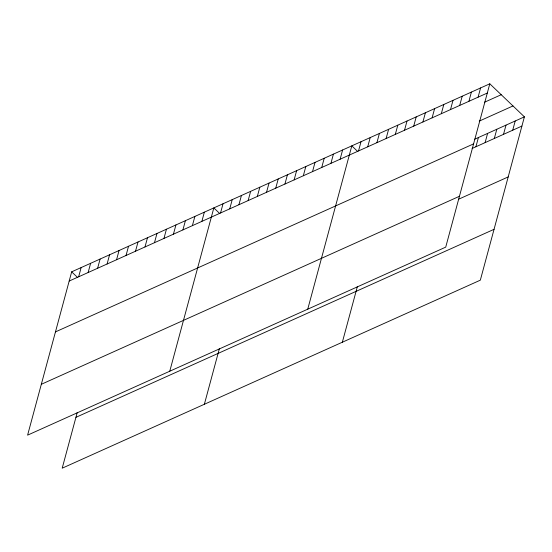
<?xml version="1.0" encoding="UTF-8"?>
<svg xmlns="http://www.w3.org/2000/svg" width="552" height="552" viewBox="0 0 552 552"><rect width="100%" height="100%" fill="white"/><g stroke="black" fill="none" stroke-linecap="round" stroke-linejoin="round"><path stroke-width="0.83" d="M489.796 83.807L71.67 271.832L27.6 435.148L445.726 247.13L489.796 83.807L524.4 116.851L480.33 280.168L62.203 468.193L77.252 412.427M78.653 276.787L81.144 267.568M88.134 272.529L90.625 263.304M97.614 268.265L100.098 259.047M107.088 264.001L109.579 254.782M116.569 259.744L119.053 250.518M126.042 255.479L128.533 246.261M135.523 251.215L138.007 241.997M144.997 246.958L147.487 237.733M154.477 242.694L156.968 233.475M163.951 238.436L166.442 229.211M173.431 234.172L175.922 224.947M182.912 229.908L185.396 220.69M192.386 225.651L194.877 216.425M201.866 221.387L204.35 212.161M169.761 371.22L213.831 207.904L219.537 213.355M220.538 212.989L223.029 203.764M229.742 208.849L232.226 199.631M238.94 204.716L241.424 195.491M248.138 200.576L250.622 191.358M257.335 196.443L259.826 187.218M204.371 404.264L219.413 348.498M266.533 192.303L269.024 183.085M275.731 188.17L278.222 178.945M284.935 184.03L287.419 174.811M294.133 179.897L296.617 170.671M303.331 175.757L305.815 166.538M312.529 171.624L315.019 162.398M321.726 167.484L324.217 158.265M330.924 163.351L333.415 154.125M340.122 159.211L342.613 149.992M307.747 309.175L351.81 145.859L357.523 151.31M358.524 150.944L361.008 141.719M367.722 146.804L370.213 137.586M376.919 142.671L379.41 133.446M386.117 138.531L388.608 129.313M395.315 134.398L397.806 125.173M342.35 342.219L357.399 286.453M404.519 130.258L407.003 121.04M413.717 126.125L416.201 116.9M422.915 121.985L425.399 112.767M432.112 117.852L434.603 108.627M441.31 113.712L443.801 104.494M450.508 109.579L452.999 100.354M459.706 105.439L462.196 96.22M468.91 101.306L471.394 92.08M478.108 97.166L480.592 87.947M475.921 146.756L478.405 137.531M485.118 142.616L487.602 133.398M494.316 138.483L496.807 129.265M503.514 134.35L506.005 125.125M512.711 130.21L515.202 120.991M69.179 281.051L487.306 93.033M484.352 102.299L501.216 94.716M479.253 121.116L512.981 105.95M474.575 139.256L524.4 116.851M55.455 331.904L473.582 143.886M472.084 148.481L521.909 126.077M41.324 384.296L459.45 196.277M458.367 199.334L508.192 176.923M75.928 417.34L494.054 229.321M71.67 271.832L77.377 277.283"/></g></svg>
